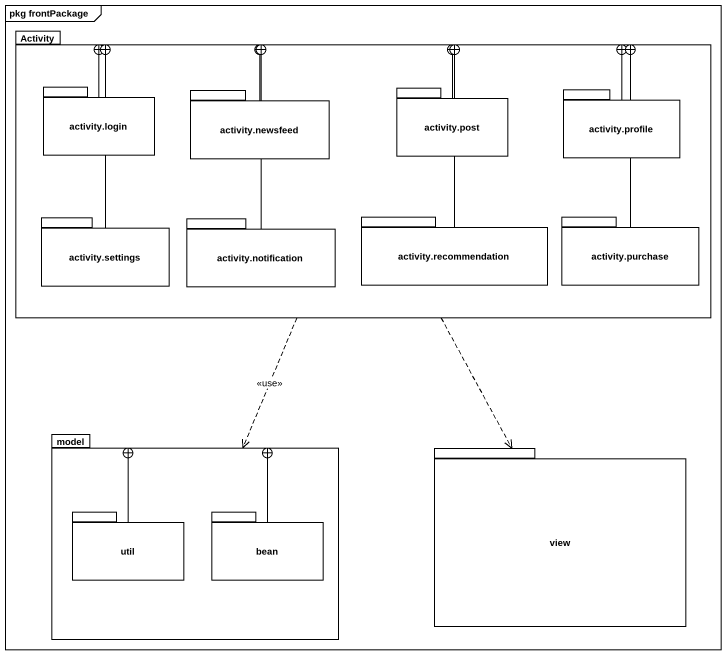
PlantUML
@startuml
mainframe pkg frontPackage
package Activity {
  package "activity.login" as activity_login {
  }
  package "activity.newsfeed" as activity_newsfeed {
  }
  package "activity.post" as activity_post {
  }
  package "activity.profile" as activity_profile {
  }
  package "activity.settings" as activity_settings {
  }
  package "activity.notification" as activity_notification {
  }
  package "activity.recommendation" as activity_recommendation {
  }
  package "activity.purchase" as activity_purchase {
  }
}
package model {
  package util {
  }
  package bean {
  }
}
package view {
}
Activity ..> model : <<use>>
Activity ..> view
activity_login -right-+ Activity
activity_newsfeed -right-+ Activity
activity_post -left-+ Activity
activity_profile -left-+ Activity
activity_settings -right-+ Activity
activity_notification -up-+ Activity
activity_recommendation -up-+ Activity
activity_purchase -left-+ Activity
util -right-+ model
bean -left-+ model
@enduml
